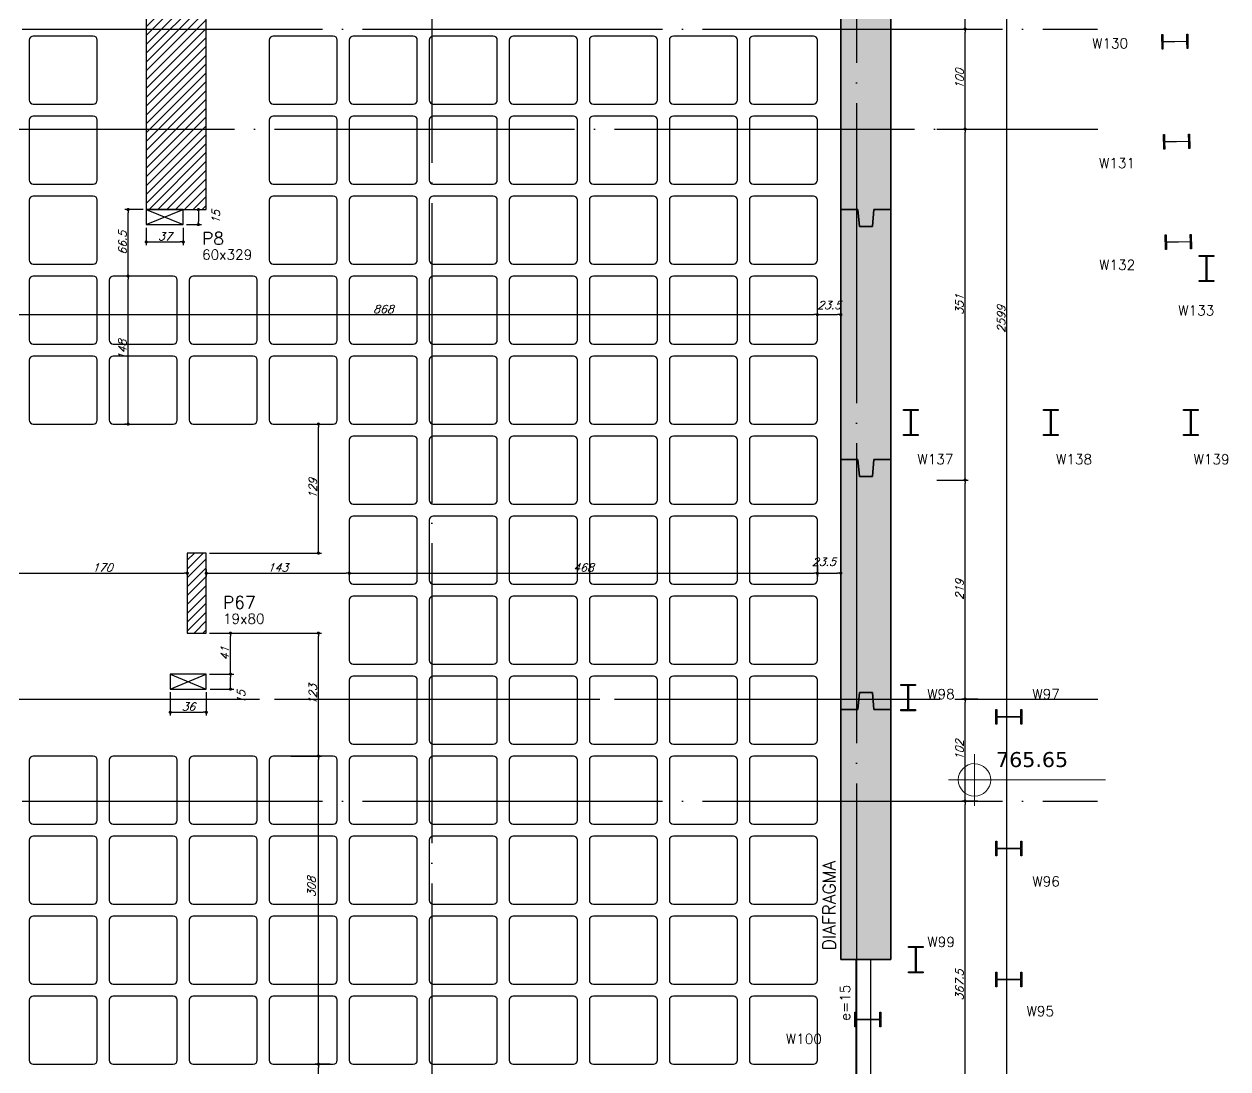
# Model space of a CAD drawing. Extents: x -4172 to 5482, y -2094 to 2406.
# Drawn here: x 2418 to 3622, y -385 to 660 of the extents above; entities that cross this region are included whole.
import ezdxf
from ezdxf.enums import TextEntityAlignment as Align

# ---------------------------------------------------------------- set-up
doc = ezdxf.new("R2010")
doc.units = 0
doc.header["$LTSCALE"] = 50
doc.header["$MEASUREMENT"] = 0
doc.linetypes.add('EIXO', pattern=[6.8, 6, -0.4, 0, -0.4])
doc.layers.get('0').update_dxf_attribs({"linetype": 'CONTINUOUS'})
doc.layers.get('DEFPOINTS').update_dxf_attribs({"linetype": 'CONTINUOUS'})
for name, color, linetype in [('251', 5, 'CONTINUOUS'), ('F-COTAS', 106, 'CONTINUOUS'), ('F-COTAS-FUROS', 50, 'CONTINUOUS'), ('F-CUBETA', 1, 'CONTINUOUS'), ('F-EIXO', 12, 'EIXO'), ('F-PARC-DIM', 2, 'CONTINUOUS'), ('F-PARC-NOME', 4, 'CONTINUOUS'), ('F-PERFIL - W310x52', 4, 'CONTINUOUS'), ('F-PERFIL- W250x32.7', 4, 'CONTINUOUS'), ('F-PERFIL- W250x38.5', 4, 'CONTINUOUS'), ('F-PILARES-DIM', 172, 'CONTINUOUS'), ('F-PILARES-HACH', 174, 'CONTINUOUS'), ('F-PILARES-NOME', 170, 'CONTINUOUS'), ('F-PILARES-S', 170, 'CONTINUOUS'), ('F-SOLIDO-EST', 252, 'CONTINUOUS'), ('F-TEXTO', 6, 'CONTINUOUS'), ('F-VIGAS', 3, 'CONTINUOUS'), ('F-VÃO', 1, 'CONTINUOUS')]:
    doc.layers.add(name, color=color, linetype=linetype)
doc.layers.add('A-ANNO-NOTE', color=253, linetype='CONTINUOUS', lineweight=9)
doc.styles.add('CP-TEXT-INCL', font='romans.shx', dxfattribs={"oblique": 20})
doc.styles.add('MCP', font='romans.shx')
doc.styles.add('ROMANS', font='romans.shx')
doc.styles.get("Standard").update_dxf_attribs({"font": 'ROMANS.SHX'})
doc.styles.add('Verdana_3', font='verdana.ttf', dxfattribs={"height": 20})
doc.dimstyles.new('CP-COTAS-50', dxfattribs={"dimscale": 0.64, "dimtxt": 12.5, "dimasz": 5, "dimexe": 5, "dimexo": 5, "dimgap": 2.5, "dimtad": 1, "dimdec": 1, "dimdsep": 46, "dimtxsty": 'CP-TEXT-INCL', "dimblk1": 'DOT', "dimblk2": 'DOT', "dimsah": 1, "dimcen": 9, "dimclrd": 256, "dimclre": 256, "dimclrt": 256, "dimadec": 0, "dimazin": 0, "dimtfac": 1, "dimtdec": 1, "dimtmove": 2, "dimatfit": 3, "dimldrblk": 'DOT', "dimfxl": 0, "dimtolj": 1, "dimarcsym": 0})

# ---------------------------------------------------------------- blocks, each defined once
blk = doc.blocks.new('_VAONER063650636500869008690')
at = {"layer": '251', "color": 1}
for p, q in [((-34, 30), (-34, -30)), ((30, 34), (-30, 34)), ((34, -30), (34, 30)), ((-30, -34), (30, -34))]:
    blk.add_line(p, q, dxfattribs=at)
for centre, start, end in [((-30, 30), 90, 180), ((30, 30), 0, 90), ((-30, -30), 180, 270), ((30, -30), 270, 0)]:
    blk.add_arc(centre, 4, start, end, dxfattribs=at)
blk = doc.blocks.new('*U4')
at = {"layer": 'F-EIXO'}
blk.add_line((0, 0), (7197, 0), dxfattribs=at)
at = {"layer": 'F-TEXTO', "style": 'ROMANS'}
blk.add_attdef('EIXO', text='', height=17.5, dxfattribs=at).set_placement((-28.2072, 0), align=Align.MIDDLE_CENTER)
blk = doc.blocks.new('*U5')
at = {"layer": 'F-EIXO'}
blk.add_line((0, 0), (7285, 0), dxfattribs=at)
at = {"layer": 'F-TEXTO', "style": 'ROMANS'}
blk.add_attdef('EIXO', text='', height=17.5, dxfattribs=at).set_placement((-28.2072, 0), align=Align.MIDDLE_CENTER)
blk = doc.blocks.new('*U6')
at = {"layer": 'F-EIXO'}
blk.add_line((0, 0), (0, -3027.9), dxfattribs=at)
at = {"layer": 'F-TEXTO', "style": 'ROMANS'}
blk.add_attdef('EIXO', text='', height=17.5, rotation=360, dxfattribs=at).set_placement((0, 28.2), align=Align.MIDDLE_CENTER)
blk = doc.blocks.new('*U12')
at = {"layer": 'F-EIXO'}
blk.add_line((0, 0), (0, -3127.9), dxfattribs=at)
at = {"layer": 'F-TEXTO', "style": 'ROMANS'}
blk.add_attdef('EIXO', text='', height=17.5, rotation=360, dxfattribs=at).set_placement((0, 28.2), align=Align.MIDDLE_CENTER)
blk = doc.blocks.new('_DOT')
at = {"color": 0, "linetype": 'ByBlock'}
blk.add_line((-0.5, 0), (-1, 0), dxfattribs=at)
at = {"color": 0, "linetype": 'ByBlock', "const_width": 0.5}
blk.add_lwpolyline([(-0.25, 0, 1), (0.25, 0, 1)], format="xyb", close=True, dxfattribs=at)
blk = doc.blocks.new('*D69')
at = {"layer": 'DEFPOINTS', "color": 0, "linetype": 'Continuous', "transparency": 16777216}
for p in [(3249.5, 1664.5), (3400.5, 1664.5), (3264.5, -934.5)]:
    blk.add_point(p, dxfattribs=at)
at = {"layer": 'F-COTAS', "linetype": 'Continuous', "lineweight": -2, "transparency": 16777216}
for p, q in [((3252.7, 1664.5), (3403.7, 1664.5)), ((3400.5, -931.3), (3400.5, 1661.3)), ((3267.7, -934.5), (3403.7, -934.5))]:
    blk.add_line(p, q, dxfattribs=at)
at = {"layer": 'F-COTAS', "linetype": 'Continuous', "lineweight": -2, "transparency": 16777216, "xscale": 3.2, "yscale": 3.2, "zscale": 3.2}
for p, rotation in [((3400.5, 1664.5), 90), ((3400.5, -934.5), 270)]:
    blk.add_blockref('_DOT', p, dxfattribs=dict(at, rotation=rotation))
at = {"layer": 'F-COTAS', "linetype": 'Continuous', "transparency": 16777216, "insert": (3394.9, 365), "char_height": 8, "attachment_point": 5, "rotation": 90, "style": 'CP-TEXT-INCL'}
blk.add_mtext('\\A1;2599', dxfattribs=at)
blk = doc.blocks.new('*D72')
at = {"layer": 'DEFPOINTS', "color": 0, "linetype": 'Continuous', "transparency": 16777216}
for p in [(3358.7, -117), (3374.7, -117), (3358.7, -484.5)]:
    blk.add_point(p, dxfattribs=at)
at = {"layer": 'F-COTAS', "linetype": 'Continuous', "lineweight": -2, "transparency": 16777216}
for p, q in [((3371.5, -117), (3355.5, -117)), ((3358.7, -481.3), (3358.7, -120.2))]:
    blk.add_line(p, q, dxfattribs=at)
at = {"layer": 'F-COTAS', "linetype": 'Continuous', "lineweight": -2, "transparency": 16777216, "xscale": 3.2, "yscale": 3.2, "zscale": 3.2}
for p, rotation in [((3358.7, -117), 90), ((3358.7, -484.5), 270)]:
    blk.add_blockref('_DOT', p, dxfattribs=dict(at, rotation=rotation))
at = {"layer": 'F-COTAS', "linetype": 'Continuous', "transparency": 16777216, "insert": (3353.1, -300.8), "char_height": 8, "attachment_point": 5, "rotation": 90, "style": 'CP-TEXT-INCL'}
blk.add_mtext('\\A1;367.5', dxfattribs=at)
blk = doc.blocks.new('*D73')
at = {"layer": 'DEFPOINTS', "color": 0, "linetype": 'Continuous', "transparency": 16777216}
for p in [(3358.7, -15), (3374.7, -15), (3374.7, -117)]:
    blk.add_point(p, dxfattribs=at)
at = {"layer": 'F-COTAS', "linetype": 'Continuous', "lineweight": -2, "transparency": 16777216}
for p, q in [((3371.5, -15), (3355.5, -15)), ((3358.7, -113.8), (3358.7, -18.2)), ((3371.5, -117), (3355.5, -117))]:
    blk.add_line(p, q, dxfattribs=at)
at = {"layer": 'F-COTAS', "linetype": 'Continuous', "lineweight": -2, "transparency": 16777216, "xscale": 3.2, "yscale": 3.2, "zscale": 3.2}
for p, rotation in [((3358.7, -15), 90), ((3358.7, -117), 270)]:
    blk.add_blockref('_DOT', p, dxfattribs=dict(at, rotation=rotation))
at = {"layer": 'F-COTAS', "linetype": 'Continuous', "transparency": 16777216, "insert": (3353.1, -66), "char_height": 8, "attachment_point": 5, "rotation": 90, "style": 'CP-TEXT-INCL'}
blk.add_mtext('\\A1;102', dxfattribs=at)
blk = doc.blocks.new('*D74')
at = {"layer": 'DEFPOINTS', "color": 0, "linetype": 'Continuous', "transparency": 16777216}
for p in [(3327.4, 204), (3358.7, 204), (3374.7, -15)]:
    blk.add_point(p, dxfattribs=at)
at = {"layer": 'F-COTAS', "linetype": 'Continuous', "lineweight": -2, "transparency": 16777216}
for p, q in [((3330.6, 204), (3361.9, 204)), ((3358.7, -11.8), (3358.7, 200.8)), ((3371.5, -15), (3355.5, -15))]:
    blk.add_line(p, q, dxfattribs=at)
at = {"layer": 'F-COTAS', "linetype": 'Continuous', "lineweight": -2, "transparency": 16777216, "xscale": 3.2, "yscale": 3.2, "zscale": 3.2}
for p, rotation in [((3358.7, 204), 90), ((3358.7, -15), 270)]:
    blk.add_blockref('_DOT', p, dxfattribs=dict(at, rotation=rotation))
at = {"layer": 'F-COTAS', "linetype": 'Continuous', "transparency": 16777216, "insert": (3353.1, 94.5), "char_height": 8, "attachment_point": 5, "rotation": 90, "style": 'CP-TEXT-INCL'}
blk.add_mtext('\\A1;219', dxfattribs=at)
blk = doc.blocks.new('*D75')
at = {"layer": 'DEFPOINTS', "color": 0, "linetype": 'Continuous', "transparency": 16777216}
for p in [(3327.4, 555), (3358.7, 555), (3327.4, 204)]:
    blk.add_point(p, dxfattribs=at)
at = {"layer": 'F-COTAS', "linetype": 'Continuous', "lineweight": -2, "transparency": 16777216}
for p, q in [((3330.6, 555), (3361.9, 555)), ((3358.7, 207.2), (3358.7, 551.8)), ((3330.6, 204), (3361.9, 204))]:
    blk.add_line(p, q, dxfattribs=at)
at = {"layer": 'F-COTAS', "linetype": 'Continuous', "lineweight": -2, "transparency": 16777216, "xscale": 3.2, "yscale": 3.2, "zscale": 3.2}
for p, rotation in [((3358.7, 555), 90), ((3358.7, 204), 270)]:
    blk.add_blockref('_DOT', p, dxfattribs=dict(at, rotation=rotation))
at = {"layer": 'F-COTAS', "linetype": 'Continuous', "transparency": 16777216, "insert": (3353.1, 379.5), "char_height": 8, "attachment_point": 5, "rotation": 90, "style": 'CP-TEXT-INCL'}
blk.add_mtext('\\A1;351', dxfattribs=at)
blk = doc.blocks.new('*D76')
at = {"layer": 'DEFPOINTS', "color": 0, "linetype": 'Continuous', "transparency": 16777216}
for p in [(3327.4, 655), (3358.7, 655), (3327.4, 555)]:
    blk.add_point(p, dxfattribs=at)
at = {"layer": 'F-COTAS', "linetype": 'Continuous', "lineweight": -2, "transparency": 16777216}
for p, q in [((3330.6, 655), (3361.9, 655)), ((3358.7, 558.2), (3358.7, 651.8)), ((3330.6, 555), (3361.9, 555))]:
    blk.add_line(p, q, dxfattribs=at)
at = {"layer": 'F-COTAS', "linetype": 'Continuous', "lineweight": -2, "transparency": 16777216, "xscale": 3.2, "yscale": 3.2, "zscale": 3.2}
for p, rotation in [((3358.7, 655), 90), ((3358.7, 555), 270)]:
    blk.add_blockref('_DOT', p, dxfattribs=dict(at, rotation=rotation))
at = {"layer": 'F-COTAS', "linetype": 'Continuous', "transparency": 16777216, "insert": (3353.1, 605), "char_height": 8, "attachment_point": 5, "rotation": 90, "style": 'CP-TEXT-INCL'}
blk.add_mtext('\\A1;100', dxfattribs=at)
blk = doc.blocks.new('*D77')
at = {"layer": 'DEFPOINTS', "color": 0, "linetype": 'Continuous', "transparency": 16777216}
for p in [(3327.4, 874), (3358.7, 874), (3327.4, 655)]:
    blk.add_point(p, dxfattribs=at)
at = {"layer": 'F-COTAS', "linetype": 'Continuous', "lineweight": -2, "transparency": 16777216}
for p, q in [((3330.6, 874), (3361.9, 874)), ((3358.7, 658.2), (3358.7, 870.8)), ((3330.6, 655), (3361.9, 655))]:
    blk.add_line(p, q, dxfattribs=at)
at = {"layer": 'F-COTAS', "linetype": 'Continuous', "lineweight": -2, "transparency": 16777216, "xscale": 3.2, "yscale": 3.2, "zscale": 3.2}
for p, rotation in [((3358.7, 874), 90), ((3358.7, 655), 270)]:
    blk.add_blockref('_DOT', p, dxfattribs=dict(at, rotation=rotation))
at = {"layer": 'F-COTAS', "linetype": 'Continuous', "transparency": 16777216, "insert": (3353.1, 764.5), "char_height": 8, "attachment_point": 5, "rotation": 90, "style": 'CP-TEXT-INCL'}
blk.add_mtext('\\A1;219', dxfattribs=at)
blk = doc.blocks.new('*U142')
at = {"layer": 'F-VÃO'}
for p, q in [((0, 0), (37, 15)), ((0, 15), (37, 0))]:
    blk.add_line(p, q, dxfattribs=at)
at = {"layer": 'F-VÃO', "color": 3}
blk.add_lwpolyline([(0, 0), (37, 0), (37, 15), (0, 15)], close=True, dxfattribs=at)
blk = doc.blocks.new('*U145')
at = {"layer": 'F-VÃO'}
for p, q in [((0, 0), (36, 15)), ((0, 15), (36, 0))]:
    blk.add_line(p, q, dxfattribs=at)
at = {"layer": 'F-VÃO', "color": 3}
blk.add_lwpolyline([(0, 0), (36, 0), (36, 15), (0, 15)], close=True, dxfattribs=at)
blk = doc.blocks.new('*D174')
at = {"layer": 'DEFPOINTS', "color": 0, "linetype": 'Continuous', "transparency": 16777216}
for p in [(2577, 474.5), (2577, 459.5), (2592.1, 459.5)]:
    blk.add_point(p, dxfattribs=at)
at = {"layer": 'F-COTAS-FUROS', "linetype": 'Continuous', "lineweight": -2, "transparency": 16777216}
for p, q in [((2580.2, 474.5), (2595.3, 474.5)), ((2592.1, 471.3), (2592.1, 462.7)), ((2580.2, 459.5), (2595.3, 459.5))]:
    blk.add_line(p, q, dxfattribs=at)
at = {"layer": 'F-COTAS-FUROS', "linetype": 'Continuous', "lineweight": -2, "transparency": 16777216, "xscale": 3.2, "yscale": 3.2, "zscale": 3.2}
for p, rotation in [((2592.1, 474.5), 90), ((2592.1, 459.5), 270)]:
    blk.add_blockref('_DOT', p, dxfattribs=dict(at, rotation=rotation))
at = {"layer": 'F-COTAS-FUROS', "linetype": 'Continuous', "transparency": 16777216, "insert": (2609.7, 467), "char_height": 8, "attachment_point": 5, "rotation": 90, "style": 'CP-TEXT-INCL'}
blk.add_mtext('\\A1;15', dxfattribs=at)
blk = doc.blocks.new('*D175')
at = {"layer": 'DEFPOINTS', "color": 0, "linetype": 'Continuous', "transparency": 16777216}
for p in [(2540, 459.5), (2577, 459.5), (2577, 442.1)]:
    blk.add_point(p, dxfattribs=at)
at = {"layer": 'F-COTAS-FUROS', "linetype": 'Continuous', "lineweight": -2, "transparency": 16777216}
for p, q in [((2540, 456.3), (2540, 438.9)), ((2577, 456.3), (2577, 438.9)), ((2543.2, 442.1), (2573.8, 442.1))]:
    blk.add_line(p, q, dxfattribs=at)
at = {"layer": 'F-COTAS-FUROS', "linetype": 'Continuous', "lineweight": -2, "transparency": 16777216, "xscale": 3.2, "yscale": 3.2, "zscale": 3.2, "rotation": 180}
blk.add_blockref('_DOT', (2540, 442.1), dxfattribs=at)
at = {"layer": 'F-COTAS-FUROS', "linetype": 'Continuous', "lineweight": -2, "transparency": 16777216, "xscale": 3.2, "yscale": 3.2, "zscale": 3.2}
blk.add_blockref('_DOT', (2577, 442.1), dxfattribs=at)
at = {"layer": 'F-COTAS-FUROS', "linetype": 'Continuous', "transparency": 16777216, "insert": (2558.5, 447.7), "char_height": 8, "attachment_point": 5, "style": 'CP-TEXT-INCL'}
blk.add_mtext('\\A1;37', dxfattribs=at)
blk = doc.blocks.new('*D176')
at = {"layer": 'DEFPOINTS', "color": 0, "linetype": 'Continuous', "transparency": 16777216}
for p in [(2564, -5), (2600, -5), (2600, -28.1)]:
    blk.add_point(p, dxfattribs=at)
at = {"layer": 'F-COTAS-FUROS', "linetype": 'Continuous', "lineweight": -2, "transparency": 16777216}
for p, q in [((2564, -8.2), (2564, -31.3)), ((2600, -8.2), (2600, -31.3)), ((2567.2, -28.1), (2596.8, -28.1))]:
    blk.add_line(p, q, dxfattribs=at)
at = {"layer": 'F-COTAS-FUROS', "linetype": 'Continuous', "lineweight": -2, "transparency": 16777216, "xscale": 3.2, "yscale": 3.2, "zscale": 3.2, "rotation": 180}
blk.add_blockref('_DOT', (2564, -28.1), dxfattribs=at)
at = {"layer": 'F-COTAS-FUROS', "linetype": 'Continuous', "lineweight": -2, "transparency": 16777216, "xscale": 3.2, "yscale": 3.2, "zscale": 3.2}
blk.add_blockref('_DOT', (2600, -28.1), dxfattribs=at)
at = {"layer": 'F-COTAS-FUROS', "linetype": 'Continuous', "transparency": 16777216, "insert": (2582, -22.5), "char_height": 8, "attachment_point": 5, "style": 'CP-TEXT-INCL'}
blk.add_mtext('\\A1;36', dxfattribs=at)
blk = doc.blocks.new('*D177')
at = {"layer": 'DEFPOINTS', "color": 0, "linetype": 'Continuous', "transparency": 16777216}
for p in [(2600, 10), (2624.2, 10), (2600.8, -5)]:
    blk.add_point(p, dxfattribs=at)
at = {"layer": 'F-COTAS-FUROS', "linetype": 'Continuous', "lineweight": -2, "transparency": 16777216}
for p, q in [((2603.2, 10), (2627.4, 10)), ((2624.2, -1.8), (2624.2, 6.8)), ((2604, -5), (2627.4, -5))]:
    blk.add_line(p, q, dxfattribs=at)
at = {"layer": 'F-COTAS-FUROS', "linetype": 'Continuous', "lineweight": -2, "transparency": 16777216, "xscale": 3.2, "yscale": 3.2, "zscale": 3.2}
for p, rotation in [((2624.2, 10), 90), ((2624.2, -5), 270)]:
    blk.add_blockref('_DOT', p, dxfattribs=dict(at, rotation=rotation))
at = {"layer": 'F-COTAS-FUROS', "linetype": 'Continuous', "transparency": 16777216, "insert": (2634.8, -13.1), "char_height": 8, "attachment_point": 5, "rotation": 90, "style": 'CP-TEXT-INCL'}
blk.add_mtext('\\A1;15', dxfattribs=at)
blk = doc.blocks.new('*D178')
at = {"layer": 'DEFPOINTS', "color": 0, "linetype": 'Continuous', "transparency": 16777216}
for p in [(2600, 51), (2624.2, 51), (2600, 10)]:
    blk.add_point(p, dxfattribs=at)
at = {"layer": 'F-COTAS-FUROS', "linetype": 'Continuous', "lineweight": -2, "transparency": 16777216}
for p, q in [((2603.2, 51), (2627.4, 51)), ((2624.2, 13.2), (2624.2, 47.8)), ((2603.2, 10), (2627.4, 10))]:
    blk.add_line(p, q, dxfattribs=at)
at = {"layer": 'F-COTAS-FUROS', "linetype": 'Continuous', "lineweight": -2, "transparency": 16777216, "xscale": 3.2, "yscale": 3.2, "zscale": 3.2}
for p, rotation in [((2624.2, 51), 90), ((2624.2, 10), 270)]:
    blk.add_blockref('_DOT', p, dxfattribs=dict(at, rotation=rotation))
at = {"layer": 'F-COTAS-FUROS', "linetype": 'Continuous', "transparency": 16777216, "insert": (2618.6, 30.5), "char_height": 8, "attachment_point": 5, "rotation": 90, "style": 'CP-TEXT-INCL'}
blk.add_mtext('\\A1;41', dxfattribs=at)
blk = doc.blocks.new('*D203')
at = {"layer": 'DEFPOINTS', "color": 0, "linetype": 'Continuous', "transparency": 16777216}
for p in [(2712.1, -380), (2727, -380), (2730, -444.5)]:
    blk.add_point(p, dxfattribs=at)
at = {"layer": 'F-COTAS', "linetype": 'Continuous', "lineweight": -2, "transparency": 16777216}
for p, q in [((2723.8, -380), (2708.9, -380)), ((2712.1, -441.3), (2712.1, -383.2)), ((2726.8, -444.5), (2708.9, -444.5))]:
    blk.add_line(p, q, dxfattribs=at)
at = {"layer": 'F-COTAS', "linetype": 'Continuous', "lineweight": -2, "transparency": 16777216, "xscale": 3.2, "yscale": 3.2, "zscale": 3.2}
for p, rotation in [((2712.1, -380), 90), ((2712.1, -444.5), 270)]:
    blk.add_blockref('_DOT', p, dxfattribs=dict(at, rotation=rotation))
at = {"layer": 'F-COTAS', "linetype": 'Continuous', "transparency": 16777216, "insert": (2706.5, -412.3), "char_height": 8, "attachment_point": 5, "rotation": 90, "style": 'CP-TEXT-INCL'}
blk.add_mtext('\\A1;64.5', dxfattribs=at)
blk = doc.blocks.new('*D222')
at = {"layer": 'DEFPOINTS', "color": 0, "linetype": 'Continuous', "transparency": 16777216}
for p in [(2411, 118.9), (2581, 118.9), (2581, 110.9)]:
    blk.add_point(p, dxfattribs=at)
at = {"layer": 'F-COTAS', "linetype": 'Continuous', "lineweight": -2, "transparency": 16777216}
for p, q in [((2411, 115.7), (2411, 107.7)), ((2414.2, 110.9), (2577.8, 110.9)), ((2581, 115.7), (2581, 107.7))]:
    blk.add_line(p, q, dxfattribs=at)
at = {"layer": 'F-COTAS', "linetype": 'Continuous', "lineweight": -2, "transparency": 16777216, "xscale": 3.2, "yscale": 3.2, "zscale": 3.2, "rotation": 180}
blk.add_blockref('_DOT', (2411, 110.9), dxfattribs=at)
at = {"layer": 'F-COTAS', "linetype": 'Continuous', "lineweight": -2, "transparency": 16777216, "xscale": 3.2, "yscale": 3.2, "zscale": 3.2}
blk.add_blockref('_DOT', (2581, 110.9), dxfattribs=at)
at = {"layer": 'F-COTAS', "linetype": 'Continuous', "transparency": 16777216, "insert": (2496, 116.5), "char_height": 8, "attachment_point": 5, "style": 'CP-TEXT-INCL'}
blk.add_mtext('\\A1;170', dxfattribs=at)
blk = doc.blocks.new('*D223')
at = {"layer": 'DEFPOINTS', "color": 0, "linetype": 'Continuous', "transparency": 16777216}
for p in [(2600, 117.7), (2743, 117.7), (2743, 110.9)]:
    blk.add_point(p, dxfattribs=at)
at = {"layer": 'F-COTAS', "linetype": 'Continuous', "lineweight": -2, "transparency": 16777216}
for p, q in [((2600, 114.5), (2600, 107.7)), ((2603.2, 110.9), (2739.8, 110.9)), ((2743, 114.5), (2743, 107.7))]:
    blk.add_line(p, q, dxfattribs=at)
at = {"layer": 'F-COTAS', "linetype": 'Continuous', "lineweight": -2, "transparency": 16777216, "xscale": 3.2, "yscale": 3.2, "zscale": 3.2, "rotation": 180}
blk.add_blockref('_DOT', (2600, 110.9), dxfattribs=at)
at = {"layer": 'F-COTAS', "linetype": 'Continuous', "lineweight": -2, "transparency": 16777216, "xscale": 3.2, "yscale": 3.2, "zscale": 3.2}
blk.add_blockref('_DOT', (2743, 110.9), dxfattribs=at)
at = {"layer": 'F-COTAS', "linetype": 'Continuous', "transparency": 16777216, "insert": (2671.5, 116.5), "char_height": 8, "attachment_point": 5, "style": 'CP-TEXT-INCL'}
blk.add_mtext('\\A1;143', dxfattribs=at)
blk = doc.blocks.new('*D224')
at = {"layer": 'DEFPOINTS', "color": 0, "linetype": 'Continuous', "transparency": 16777216}
for p in [(2743, 122.5), (3211, 122.5), (3211, 110.9)]:
    blk.add_point(p, dxfattribs=at)
at = {"layer": 'F-COTAS', "linetype": 'Continuous', "lineweight": -2, "transparency": 16777216}
for p, q in [((2743, 119.3), (2743, 107.7)), ((2746.2, 110.9), (3207.8, 110.9)), ((3211, 119.3), (3211, 107.7))]:
    blk.add_line(p, q, dxfattribs=at)
at = {"layer": 'F-COTAS', "linetype": 'Continuous', "lineweight": -2, "transparency": 16777216, "xscale": 3.2, "yscale": 3.2, "zscale": 3.2, "rotation": 180}
blk.add_blockref('_DOT', (2743, 110.9), dxfattribs=at)
at = {"layer": 'F-COTAS', "linetype": 'Continuous', "lineweight": -2, "transparency": 16777216, "xscale": 3.2, "yscale": 3.2, "zscale": 3.2}
blk.add_blockref('_DOT', (3211, 110.9), dxfattribs=at)
at = {"layer": 'F-COTAS', "linetype": 'Continuous', "transparency": 16777216, "insert": (2977, 116.5), "char_height": 8, "attachment_point": 5, "style": 'CP-TEXT-INCL'}
blk.add_mtext('\\A1;468', dxfattribs=at)
blk = doc.blocks.new('*D225')
at = {"layer": 'DEFPOINTS', "color": 0, "linetype": 'Continuous', "transparency": 16777216}
for p in [(3211, 121.2), (3234.5, 121.2), (3234.5, 110.9)]:
    blk.add_point(p, dxfattribs=at)
at = {"layer": 'F-COTAS', "linetype": 'Continuous', "lineweight": -2, "transparency": 16777216}
for p, q in [((3211, 118), (3211, 107.7)), ((3214.2, 110.9), (3231.3, 110.9)), ((3234.5, 118), (3234.5, 107.7))]:
    blk.add_line(p, q, dxfattribs=at)
at = {"layer": 'F-COTAS', "linetype": 'Continuous', "lineweight": -2, "transparency": 16777216, "xscale": 3.2, "yscale": 3.2, "zscale": 3.2, "rotation": 180}
blk.add_blockref('_DOT', (3211, 110.9), dxfattribs=at)
at = {"layer": 'F-COTAS', "linetype": 'Continuous', "lineweight": -2, "transparency": 16777216, "xscale": 3.2, "yscale": 3.2, "zscale": 3.2}
blk.add_blockref('_DOT', (3234.5, 110.9), dxfattribs=at)
at = {"layer": 'F-COTAS', "linetype": 'Continuous', "transparency": 16777216, "insert": (3217.5, 122.3), "char_height": 8, "attachment_point": 5, "style": 'CP-TEXT-INCL'}
blk.add_mtext('\\A1;23.5', dxfattribs=at)
blk = doc.blocks.new('*D226')
at = {"layer": 'DEFPOINTS', "color": 0, "linetype": 'Continuous', "transparency": 16777216}
for p in [(2681.2, -72), (2712.1, -72), (2681.2, -380)]:
    blk.add_point(p, dxfattribs=at)
at = {"layer": 'F-COTAS', "linetype": 'Continuous', "lineweight": -2, "transparency": 16777216}
for p, q in [((2684.4, -72), (2715.3, -72)), ((2712.1, -376.8), (2712.1, -75.2)), ((2684.4, -380), (2715.3, -380))]:
    blk.add_line(p, q, dxfattribs=at)
at = {"layer": 'F-COTAS', "linetype": 'Continuous', "lineweight": -2, "transparency": 16777216, "xscale": 3.2, "yscale": 3.2, "zscale": 3.2}
for p, rotation in [((2712.1, -72), 90), ((2712.1, -380), 270)]:
    blk.add_blockref('_DOT', p, dxfattribs=dict(at, rotation=rotation))
at = {"layer": 'F-COTAS', "linetype": 'Continuous', "transparency": 16777216, "insert": (2705.1, -202.8), "char_height": 8, "attachment_point": 5, "rotation": 90, "style": 'CP-TEXT-INCL'}
blk.add_mtext('\\A1;308', dxfattribs=at)
blk = doc.blocks.new('*D227')
at = {"layer": 'DEFPOINTS', "color": 0, "linetype": 'Continuous', "transparency": 16777216}
for p in [(2600, 51), (2712.1, 51), (2687.9, -72)]:
    blk.add_point(p, dxfattribs=at)
at = {"layer": 'F-COTAS', "linetype": 'Continuous', "lineweight": -2, "transparency": 16777216}
for p, q in [((2603.2, 51), (2715.3, 51)), ((2712.1, -68.8), (2712.1, 47.8)), ((2691.1, -72), (2715.3, -72))]:
    blk.add_line(p, q, dxfattribs=at)
at = {"layer": 'F-COTAS', "linetype": 'Continuous', "lineweight": -2, "transparency": 16777216, "xscale": 3.2, "yscale": 3.2, "zscale": 3.2}
for p, rotation in [((2712.1, 51), 90), ((2712.1, -72), 270)]:
    blk.add_blockref('_DOT', p, dxfattribs=dict(at, rotation=rotation))
at = {"layer": 'F-COTAS', "linetype": 'Continuous', "transparency": 16777216, "insert": (2706.5, -10.5), "char_height": 8, "attachment_point": 5, "rotation": 90, "style": 'CP-TEXT-INCL'}
blk.add_mtext('\\A1;123', dxfattribs=at)
blk = doc.blocks.new('*D228')
at = {"layer": 'DEFPOINTS', "color": 0, "linetype": 'Continuous', "transparency": 16777216}
for p in [(2674.7, 260), (2712.1, 260), (2600, 131)]:
    blk.add_point(p, dxfattribs=at)
at = {"layer": 'F-COTAS', "linetype": 'Continuous', "lineweight": -2, "transparency": 16777216}
for p, q in [((2677.9, 260), (2715.3, 260)), ((2712.1, 134.2), (2712.1, 256.8)), ((2603.2, 131), (2715.3, 131))]:
    blk.add_line(p, q, dxfattribs=at)
at = {"layer": 'F-COTAS', "linetype": 'Continuous', "lineweight": -2, "transparency": 16777216, "xscale": 3.2, "yscale": 3.2, "zscale": 3.2}
for p, rotation in [((2712.1, 260), 90), ((2712.1, 131), 270)]:
    blk.add_blockref('_DOT', p, dxfattribs=dict(at, rotation=rotation))
at = {"layer": 'F-COTAS', "linetype": 'Continuous', "transparency": 16777216, "insert": (2706.5, 195.5), "char_height": 8, "attachment_point": 5, "rotation": 90, "style": 'CP-TEXT-INCL'}
blk.add_mtext('\\A1;129', dxfattribs=at)
blk = doc.blocks.new('*D233')
at = {"layer": 'DEFPOINTS', "color": 0, "linetype": 'Continuous', "transparency": 16777216}
for p in [(2343, 361.9), (3211, 369.4), (3211, 361.9)]:
    blk.add_point(p, dxfattribs=at)
at = {"layer": 'F-COTAS', "linetype": 'Continuous', "lineweight": -2, "transparency": 16777216}
for p, q in [((2343, 365.1), (2343, 372.6)), ((2346.2, 369.4), (3207.8, 369.4)), ((3211, 365.1), (3211, 372.6))]:
    blk.add_line(p, q, dxfattribs=at)
at = {"layer": 'F-COTAS', "linetype": 'Continuous', "lineweight": -2, "transparency": 16777216, "xscale": 3.2, "yscale": 3.2, "zscale": 3.2, "rotation": 180}
blk.add_blockref('_DOT', (2343, 369.4), dxfattribs=at)
at = {"layer": 'F-COTAS', "linetype": 'Continuous', "lineweight": -2, "transparency": 16777216, "xscale": 3.2, "yscale": 3.2, "zscale": 3.2}
blk.add_blockref('_DOT', (3211, 369.4), dxfattribs=at)
at = {"layer": 'F-COTAS', "linetype": 'Continuous', "transparency": 16777216, "insert": (2777, 375), "char_height": 8, "attachment_point": 5, "style": 'CP-TEXT-INCL'}
blk.add_mtext('\\A1;868', dxfattribs=at)
blk = doc.blocks.new('*D234')
at = {"layer": 'DEFPOINTS', "color": 0, "linetype": 'Continuous', "transparency": 16777216}
for p in [(3234.5, 369.4), (3211, 360.7), (3234.5, 360.7)]:
    blk.add_point(p, dxfattribs=at)
at = {"layer": 'F-COTAS', "linetype": 'Continuous', "lineweight": -2, "transparency": 16777216}
for p, q in [((3211, 363.9), (3211, 372.6)), ((3214.2, 369.4), (3231.3, 369.4)), ((3234.5, 363.9), (3234.5, 372.6))]:
    blk.add_line(p, q, dxfattribs=at)
at = {"layer": 'F-COTAS', "linetype": 'Continuous', "lineweight": -2, "transparency": 16777216, "xscale": 3.2, "yscale": 3.2, "zscale": 3.2, "rotation": 180}
blk.add_blockref('_DOT', (3211, 369.4), dxfattribs=at)
at = {"layer": 'F-COTAS', "linetype": 'Continuous', "lineweight": -2, "transparency": 16777216, "xscale": 3.2, "yscale": 3.2, "zscale": 3.2}
blk.add_blockref('_DOT', (3234.5, 369.4), dxfattribs=at)
at = {"layer": 'F-COTAS', "linetype": 'Continuous', "transparency": 16777216, "insert": (3222.8, 379), "char_height": 8, "attachment_point": 5, "style": 'CP-TEXT-INCL'}
blk.add_mtext('\\A1;23.5', dxfattribs=at)
blk = doc.blocks.new('*D240')
at = {"layer": 'DEFPOINTS', "color": 0, "linetype": 'Continuous', "transparency": 16777216}
for p in [(2521.8, 408), (2522.8, 408), (2522.8, 260)]:
    blk.add_point(p, dxfattribs=at)
at = {"layer": 'F-COTAS', "linetype": 'Continuous', "lineweight": -2, "transparency": 16777216}
for p, q in [((2519.6, 408), (2518.6, 408)), ((2521.8, 263.2), (2521.8, 404.8)), ((2519.6, 260), (2518.6, 260))]:
    blk.add_line(p, q, dxfattribs=at)
at = {"layer": 'F-COTAS', "linetype": 'Continuous', "lineweight": -2, "transparency": 16777216, "xscale": 3.2, "yscale": 3.2, "zscale": 3.2}
for p, rotation in [((2521.8, 408), 90), ((2521.8, 260), 270)]:
    blk.add_blockref('_DOT', p, dxfattribs=dict(at, rotation=rotation))
at = {"layer": 'F-COTAS', "linetype": 'Continuous', "transparency": 16777216, "insert": (2516.2, 334), "char_height": 8, "attachment_point": 5, "rotation": 90, "style": 'CP-TEXT-INCL'}
blk.add_mtext('\\A1;148', dxfattribs=at)
blk = doc.blocks.new('*D241')
at = {"layer": 'DEFPOINTS', "color": 0, "linetype": 'Continuous', "transparency": 16777216}
for p in [(2521.8, 474.5), (2540, 474.5), (2532.2, 408)]:
    blk.add_point(p, dxfattribs=at)
at = {"layer": 'F-COTAS', "linetype": 'Continuous', "lineweight": -2, "transparency": 16777216}
for p, q in [((2536.8, 474.5), (2518.6, 474.5)), ((2521.8, 411.2), (2521.8, 471.3)), ((2529, 408), (2518.6, 408))]:
    blk.add_line(p, q, dxfattribs=at)
at = {"layer": 'F-COTAS', "linetype": 'Continuous', "lineweight": -2, "transparency": 16777216, "xscale": 3.2, "yscale": 3.2, "zscale": 3.2}
for p, rotation in [((2521.8, 474.5), 90), ((2521.8, 408), 270)]:
    blk.add_blockref('_DOT', p, dxfattribs=dict(at, rotation=rotation))
at = {"layer": 'F-COTAS', "linetype": 'Continuous', "transparency": 16777216, "insert": (2516.2, 441.2), "char_height": 8, "attachment_point": 5, "rotation": 90, "style": 'CP-TEXT-INCL'}
blk.add_mtext('\\A1;66.5', dxfattribs=at)
blk = doc.blocks.new('LGN-COTA E LEGENDA - LGN-COTA E LEGENDA-473137-Térreo')
at = {"layer": 'A-ANNO-NOTE'}
for p, q in [((-0.009, -0.238), (-0.009, 0.28)), ((-0.268, 0.021), (1.302, 0.021))]:
    blk.add_line(p, q, dxfattribs=at)
for centre, start, end in [((-0.009, 0.022), 90, 180), ((-0.009, 0.021), 360, 90), ((-0.009, 0.021), 180, 270), ((-0.009, 0.021), 270, 0)]:
    blk.add_arc(centre, 0.162, start, end, dxfattribs=at)
blk = doc.blocks.new('zw$7512')
at = {"layer": 'A-ANNO-NOTE', "xscale": 100, "yscale": 100, "zscale": 100}
blk.add_blockref('LGN-COTA E LEGENDA - LGN-COTA E LEGENDA-473137-Térreo', (3568.5, -311.9), dxfattribs=at)
at = {"layer": 'A-ANNO-NOTE', "style": 'Verdana_3'}
blk.add_text('765.65', height=15, dxfattribs=at).set_placement((3589.2, -296.9))
blk = doc.blocks.new('A$C44D756D9')
at = {"layer": 'F-PERFIL- W250x32.7', "linetype": 'Continuous'}
for points in [[(6906.3, -839.5), (6906.6, -854.1), (6905.7, -854.1), (6905.6, -847.1), (6881.5, -847.5), (6881.6, -854.5), (6880.7, -854.5), (6880.5, -839.9), (6881.4, -839.9), (6881.5, -846.9), (6905.6, -846.5), (6905.4, -839.5)], [(6908.1, -939.5), (6908.3, -954.1), (6907.4, -954.1), (6907.3, -947.1), (6883.2, -947.5), (6883.3, -954.5), (6882.4, -954.5), (6882.2, -939.9), (6883.1, -939.9), (6883.2, -946.9), (6907.3, -946.5), (6907.2, -939.5)], [(6909.8, -1039.8), (6910.1, -1054.4), (6909.1, -1054.4), (6909, -1047.4), (6885, -1047.8), (6885.1, -1054.8), (6884.2, -1054.8), (6883.9, -1040.2), (6884.8, -1040.2), (6884.9, -1047.2), (6909, -1046.8), (6908.9, -1039.8)], [(6917.8, -1061.1), (6932.4, -1061.1), (6932.4, -1062), (6925.4, -1062), (6925.4, -1086.1), (6932.4, -1086.1), (6932.4, -1087), (6917.8, -1087), (6917.8, -1086.1), (6924.8, -1086.1), (6924.8, -1062), (6917.8, -1062)], [(6636.8, -1240.9), (6622.2, -1240.9), (6622.2, -1239.9), (6629.2, -1239.9), (6629.2, -1215.9), (6622.2, -1215.9), (6622.2, -1215), (6636.8, -1215), (6636.8, -1215.9), (6629.8, -1215.9), (6629.8, -1239.9), (6636.8, -1239.9)], [(6776.8, -1240.9), (6762.2, -1240.9), (6762.2, -1239.9), (6769.2, -1239.9), (6769.2, -1215.9), (6762.2, -1215.9), (6762.2, -1215), (6776.8, -1215), (6776.8, -1215.9), (6769.8, -1215.9), (6769.8, -1239.9), (6776.8, -1239.9)], [(6916.8, -1240.9), (6902.2, -1240.9), (6902.2, -1239.9), (6909.2, -1239.9), (6909.2, -1215.9), (6902.2, -1215.9), (6902.2, -1215), (6916.8, -1215), (6916.8, -1215.9), (6909.8, -1215.9), (6909.8, -1239.9), (6916.8, -1239.9)]]:
    blk.add_lwpolyline(points, close=True, dxfattribs=at)
at = {"layer": 'F-PERFIL- W250x38.5', "linetype": 'Continuous'}
for points in [[(6619.5, -1489.9), (6634.2, -1489.9), (6634.2, -1491), (6627.2, -1491), (6627.2, -1515), (6634.2, -1515), (6634.2, -1516.1), (6619.5, -1516.1), (6619.5, -1515), (6626.5, -1515), (6626.5, -1491), (6619.5, -1491)], [(6740.6, -1515), (6740.6, -1529.7), (6739.5, -1529.7), (6739.5, -1522.7), (6715.5, -1522.7), (6715.5, -1529.7), (6714.4, -1529.7), (6714.4, -1515), (6715.5, -1515), (6715.5, -1522), (6739.5, -1522), (6739.5, -1515)], [(6740.6, -1646.4), (6740.6, -1661.1), (6739.5, -1661.1), (6739.5, -1654.1), (6715.5, -1654.1), (6715.5, -1661.1), (6714.4, -1661.1), (6714.4, -1646.4), (6715.5, -1646.4), (6715.5, -1653.4), (6739.5, -1653.4), (6739.5, -1646.4)], [(6627, -1751.9), (6641.7, -1751.9), (6641.7, -1753), (6634.7, -1753), (6634.7, -1777), (6641.7, -1777), (6641.7, -1778.1), (6627, -1778.1), (6627, -1777), (6634, -1777), (6634, -1753), (6627, -1753)], [(6740.6, -1777.4), (6740.6, -1792.1), (6739.5, -1792.1), (6739.5, -1785.1), (6715.5, -1785.1), (6715.5, -1792.1), (6714.4, -1792.1), (6714.4, -1777.4), (6715.5, -1777.4), (6715.5, -1784.4), (6739.5, -1784.4), (6739.5, -1777.4)], [(6599.6, -1817.4), (6599.6, -1832.1), (6598.5, -1832.1), (6598.5, -1825.1), (6574.5, -1825.1), (6574.5, -1832.1), (6573.4, -1832.1), (6573.4, -1817.4), (6574.5, -1817.4), (6574.5, -1824.4), (6598.5, -1824.4), (6598.5, -1817.4)]]:
    blk.add_lwpolyline(points, close=True, dxfattribs=at)
at = {"layer": 'F-PILARES-NOME'}
for s, p in [('W130', (6810.8, -853.9)), ('W131', (6817.7, -973.5)), ('W132', (6817.8, -1075.3)), ('W133', (6896.9, -1120.8)), ('W137', (6636.1, -1269.7)), ('W138', (6774.7, -1269.7)), ('W139', (6912.2, -1269.7)), ('W98', (6645.9, -1504.4)), ('W97', (6751, -1504.4)), ('W96', (6751, -1691.8)), ('W99', (6646.1, -1752.3)), ('W95', (6745.2, -1821.5)), ('W100', (6504.5, -1849.3))]:
    blk.add_text(s, height=10, dxfattribs=at).set_placement(p)

msp = doc.modelspace()

# ---------------------------------------------------------------- hatches: boundary and pattern name
at = {"layer": 'F-PILARES-HACH', "linetype": 'Continuous'}
h = msp.add_hatch(dxfattribs=at)
h.set_pattern_fill('ANSI31', color=256, scale=50, style=0)
h.paths.add_polyline_path([(2540, 474.5), (2600, 474.5), (2600, 803.5), (2540, 803.5)], flags=16)
h = msp.add_hatch(dxfattribs=at)
h.set_pattern_fill('ANSI31', color=256, scale=50, style=0)
h.paths.add_polyline_path([(2581, 51), (2600, 51), (2600, 131), (2581, 131)], flags=16)
at = {"layer": 'F-SOLIDO-EST'}
h = msp.add_hatch(color=256, dxfattribs=at)
h.dxf.hatch_style = 1
h.paths.add_polyline_path([(3284.5, 724.5), (3267.5, 724.5), (3266, 707.5), (3253, 707.5), (3251.5, 724.5), (3234.5, 724.5), (3234.5, 474.5), (3251.5, 474.5), (3253, 457.5), (3266, 457.5), (3267.5, 474.5), (3284.5, 474.5)])
h = msp.add_hatch(color=256, dxfattribs=at)
h.dxf.hatch_style = 1
h.paths.add_polyline_path([(3284.5, 474.5), (3267.5, 474.5), (3266, 457.5), (3253, 457.5), (3251.5, 474.5), (3234.5, 474.5), (3234.5, 224.5), (3251.5, 224.5), (3253, 207.5), (3266, 207.5), (3267.5, 224.5), (3284.5, 224.5)])
h = msp.add_hatch(color=256, dxfattribs=at)
h.dxf.hatch_style = 1
h.paths.add_polyline_path([(3284.5, 224.5), (3267.5, 224.5), (3266, 207.5), (3253, 207.5), (3251.5, 224.5), (3234.5, 224.5), (3234.5, -25.5), (3251.5, -25.5), (3253, -8.5), (3266, -8.5), (3267.5, -25.5), (3284.5, -25.5)])
h = msp.add_hatch(color=256, dxfattribs=at)
h.dxf.hatch_style = 1
h.paths.add_polyline_path([(3284.5, -25.5), (3267.5, -25.5), (3266, -8.5), (3253, -8.5), (3251.5, -25.5), (3234.5, -25.5), (3234.5, -275.5), (3284.5, -275.5)])

# ---------------------------------------------------------------- linework, layer by layer
at = {"layer": 'F-EIXO'}
msp.add_line((-3768.53, -15), (3491.131, -15), dxfattribs=at)
at = {"layer": 'F-PILARES-S', "linetype": 'Continuous'}
for points in [[(2540, 474.5), (2600, 474.5), (2600, 803.5), (2540, 803.5), (2540, 474.5)], [(2581, 51), (2600, 51), (2600, 131), (2581, 131), (2581, 51)]]:
    msp.add_lwpolyline(points, dxfattribs=at)
at = {"layer": 'F-VIGAS'}
for p, q in [((3234.5, 724.5), (3234.5, 474.5)), ((3234.5, 474.5), (3234.5, 724.5)), ((3284.5, 474.5), (3284.5, 724.5)), ((3284.5, 724.5), (3284.5, 474.5)), ((3251.5, 474.5), (3234.5, 474.5)), ((3234.5, 474.5), (3234.5, 224.5)), ((3234.5, 224.5), (3234.5, 474.5)), ((3234.5, 474.5), (3251.5, 474.5)), ((3234.5, 474.5), (3251.5, 474.5)), ((3251.5, 474.5), (3234.5, 474.5)), ((3253, 457.5), (3251.5, 474.5)), ((3251.5, 474.5), (3253, 457.5)), ((3251.5, 474.5), (3253, 457.5)), ((3253, 457.5), (3251.5, 474.5)), ((3267.5, 474.5), (3266, 457.5)), ((3266, 457.5), (3267.5, 474.5)), ((3266, 457.5), (3267.5, 474.5)), ((3267.5, 474.5), (3266, 457.5)), ((3284.5, 474.5), (3267.5, 474.5)), ((3267.5, 474.5), (3284.5, 474.5)), ((3267.5, 474.5), (3284.5, 474.5)), ((3284.5, 474.5), (3267.5, 474.5)), ((3284.5, 224.5), (3284.5, 474.5)), ((3284.5, 474.5), (3284.5, 224.5)), ((3266, 457.5), (3253, 457.5)), ((3253, 457.5), (3266, 457.5)), ((3253, 457.5), (3266, 457.5)), ((3266, 457.5), (3253, 457.5)), ((3251.5, 224.5), (3234.5, 224.5)), ((3234.5, 224.5), (3234.5, -25.5)), ((3234.5, -25.5), (3234.5, 224.5)), ((3234.5, 224.5), (3251.5, 224.5)), ((3234.5, 224.5), (3251.5, 224.5)), ((3251.5, 224.5), (3234.5, 224.5)), ((3253, 207.5), (3251.5, 224.5)), ((3251.5, 224.5), (3253, 207.5)), ((3251.5, 224.5), (3253, 207.5)), ((3253, 207.5), (3251.5, 224.5)), ((3267.5, 224.5), (3266, 207.5)), ((3266, 207.5), (3267.5, 224.5)), ((3266, 207.5), (3267.5, 224.5)), ((3267.5, 224.5), (3266, 207.5)), ((3284.5, 224.5), (3267.5, 224.5)), ((3267.5, 224.5), (3284.5, 224.5)), ((3267.5, 224.5), (3284.5, 224.5)), ((3284.5, 224.5), (3267.5, 224.5)), ((3284.5, -25.5), (3284.5, 224.5)), ((3284.5, 224.5), (3284.5, -25.5)), ((3266, 207.5), (3253, 207.5)), ((3253, 207.5), (3266, 207.5)), ((3253, 207.5), (3266, 207.5)), ((3266, 207.5), (3253, 207.5)), ((3251.5, -25.5), (3253, -8.5)), ((3253, -8.5), (3251.5, -25.5)), ((3253, -8.5), (3251.5, -25.5)), ((3251.5, -25.5), (3253, -8.5)), ((3253, -8.5), (3266, -8.5)), ((3266, -8.5), (3253, -8.5)), ((3266, -8.5), (3253, -8.5)), ((3253, -8.5), (3266, -8.5)), ((3266, -8.5), (3267.5, -25.5)), ((3267.5, -25.5), (3266, -8.5)), ((3267.5, -25.5), (3266, -8.5)), ((3266, -8.5), (3267.5, -25.5)), ((3234.5, -25.5), (3251.5, -25.5)), ((3251.5, -25.5), (3234.5, -25.5)), ((3251.5, -25.5), (3234.5, -25.5)), ((3234.5, -25.5), (3234.5, -275.5)), ((3234.5, -275.5), (3234.5, -25.5)), ((3234.5, -25.5), (3251.5, -25.5)), ((3267.5, -25.5), (3284.5, -25.5)), ((3284.5, -25.5), (3267.5, -25.5)), ((3284.5, -25.5), (3267.5, -25.5)), ((3267.5, -25.5), (3284.5, -25.5)), ((3284.5, -275.5), (3284.5, -25.5)), ((3284.5, -25.5), (3284.5, -275.5)), ((3234.5, -275.5), (3284.5, -275.5)), ((3284.5, -275.5), (3234.5, -275.5))]:
    msp.add_line(p, q, dxfattribs=at)
for points in [[(645.5, -498.5), (740.5, -498.5), (740.5, -658.972), (745.5, -658.972), (745.5, -964.5), (1545.33, -964.5), (1781.58, -934.5), (3264.5, -934.5), (3264.5, -275.5)], [(3249.5, -275.5), (3249.5, -919.5), (1780.632, -919.5), (1544.382, -949.5), (760.5, -949.5), (760.5, -479.5), (645.5, -479.5)]]:
    msp.add_lwpolyline(points, dxfattribs=at)

# ---------------------------------------------------------------- block references
at = {"layer": 'A-ANNO-NOTE', "linetype": 'Continuous'}
msp.add_blockref('zw$7512', (-199.5, 214), dxfattribs=at)
at = {"layer": 'F-CUBETA'}
for p in [(2457, 614), (2697, 614), (2777, 614), (2857, 614), (2937, 614), (3017, 614), (3097, 614), (3177, 614), (2457, 534), (2697, 534), (2777, 534), (2857, 534), (2937, 534), (3017, 534), (3097, 534), (3177, 534), (2457, 454), (2697, 454), (2777, 454), (2857, 454), (2937, 454), (3017, 454), (3097, 454), (3177, 454), (2457, 374), (2537, 374), (2617, 374), (2697, 374), (2777, 374), (2857, 374), (2937, 374), (3017, 374), (3097, 374), (3177, 374), (2457, 294), (2537, 294), (2617, 294), (2697, 294), (2777, 294), (2857, 294), (2937, 294), (3017, 294), (3097, 294), (3177, 294), (2777, 214), (2857, 214), (2937, 214), (3017, 214), (3097, 214), (3177, 214), (2777, 134), (2857, 134), (2937, 134), (3017, 134), (3097, 134), (3177, 134), (2777, 54), (2857, 54), (2937, 54), (3017, 54), (3097, 54), (3177, 54), (2777, -26), (2857, -26), (2937, -26), (3017, -26), (3097, -26), (3177, -26), (2457, -106), (2537, -106), (2617, -106), (2697, -106), (2777, -106), (2857, -106), (2937, -106), (3017, -106), (3097, -106), (3177, -106), (2457, -186), (2537, -186), (2617, -186), (2697, -186), (2777, -186), (2857, -186), (2937, -186), (3017, -186), (3097, -186), (3177, -186), (2457, -266), (2537, -266), (2617, -266), (2697, -266), (2777, -266), (2857, -266), (2937, -266), (3017, -266), (3097, -266), (3177, -266), (2457, -346), (2537, -346), (2617, -346), (2697, -346), (2777, -346), (2857, -346), (2937, -346), (3017, -346), (3097, -346), (3177, -346)]:
    msp.add_blockref('_VAONER063650636500869008690', p, dxfattribs=at)
at = {"layer": 'F-EIXO', "linetype": 'Continuous'}
for name, p in [('*U12', (3250, 1941.357)), ('*U6', (2825.5, 1841.357)), ('*U4', (-3705.761, 655)), ('*U5', (-3793.715, 555)), ('*U5', (-3793.715, -15)), ('*U4', (-3705.761, -117))]:
    msp.add_blockref(name, p, dxfattribs=at)
at = {"layer": 'F-PERFIL - W310x52'}
msp.add_blockref('A$C44D756D9', (-3325, 1489.5), dxfattribs=at)
at = {"layer": 'F-VÃO', "linetype": 'Continuous'}
for name, p in [('*U142', (2540, 459.5)), ('*U145', (2564, -5))]:
    msp.add_blockref(name, p, dxfattribs=at)

# ---------------------------------------------------------------- texts
at = {"layer": 'F-PARC-DIM', "style": 'MCP'}
msp.add_text('e=15', height=10, rotation=90, dxfattribs=at).set_placement((3243.745, -336.587))
at = {"layer": 'F-PARC-NOME', "style": 'MCP'}
msp.add_text('DIAFRAGMA', height=12.5, rotation=90, dxfattribs=at).set_placement((3228.998, -265.999))
at = {"layer": 'F-PILARES-DIM', "linetype": 'Continuous', "style": 'MCP'}
for s, p in [('60x329', (2595.779, 424.401)), ('19x80', (2616.655, 60.436))]:
    msp.add_text(s, height=10, dxfattribs=at).set_placement(p)
at = {"layer": 'F-PILARES-NOME', "linetype": 'Continuous', "style": 'MCP'}
for s, p in [('P8', (2595.779, 439.401)), ('P67', (2616.655, 75.436))]:
    msp.add_text(s, height=12.5, dxfattribs=at).set_placement(p)

# ---------------------------------------------------------------- dimensions: what is measured, and where the dimension line sits
at = {"layer": 'F-COTAS', "linetype": 'Continuous'}
for base, p1, p2, picture, middle in [((3400.453, 1664.5), (3264.5, -934.5), (3249.5, 1664.5), '*D69', (3394.853, 365)), ((3358.66, 874), (3327.373, 655), (3327.373, 874), '*D77', (3353.06, 764.5)), ((3358.66, 655), (3327.373, 555), (3327.373, 655), '*D76', (3353.06, 605)), ((3358.66, 555), (3327.373, 204), (3327.373, 555), '*D75', (3353.06, 379.5)), ((3358.66, 204), (3374.665, -15), (3327.373, 204), '*D74', (3353.06, 94.5)), ((3358.66, -15), (3374.665, -117), (3374.665, -15), '*D73', (3353.06, -66)), ((3358.66, -117), (3358.66, -484.5), (3374.665, -117), '*D72', (3353.06, -300.75))]:
    dim = msp.add_linear_dim(base=base, p1=p1, p2=p2, angle=90, dimstyle='CP-COTAS-50', dxfattribs=at)
    dim.commit()
    dim.dimension.update_dxf_attribs({"geometry": picture, "text_midpoint": middle})
for base, p1, p2, picture, middle in [((2521.83, 474.5), (2532.188, 408), (2540, 474.5), '*D241', (2516.23, 441.25)), ((2521.83, 408), (2522.77, 260), (2522.77, 408), '*D240', (2516.23, 334)), ((2712.058, 260), (2600, 131), (2674.7, 260), '*D228', (2706.458, 195.5)), ((2712.058, 51), (2687.902, -72), (2600, 51), '*D227', (2706.458, -10.5)), ((2712.058, -380), (2730, -444.5), (2727, -380), '*D203', (2706.458, -412.25))]:
    dim = msp.add_linear_dim(base=base, p1=p1, p2=p2, angle=90, dimstyle='CP-COTAS-50', override={"dimfxl": 7.5}, dxfattribs=at)
    dim.commit()
    dim.dimension.update_dxf_attribs({"geometry": picture, "text_midpoint": middle})
for base, p1, p2, picture, middle in [((3211, 369.395), (2343, 361.92), (3211, 361.92), '*D233', (2777, 374.995)), ((3234.5, 369.395), (3211, 360.731), (3234.5, 360.731), '*D234', (3222.75, 378.995)), ((2581, 110.923), (2411, 118.906), (2581, 118.906), '*D222', (2496, 116.523)), ((2743, 110.923), (2600, 117.729), (2743, 117.729), '*D223', (2671.5, 116.523)), ((3211, 110.923), (2743, 122.467), (3211, 122.467), '*D224', (2977, 116.523))]:
    dim = msp.add_linear_dim(base=base, p1=p1, p2=p2, dimstyle='CP-COTAS-50', override={"dimfxl": 7.5}, dxfattribs=at)
    dim.commit()
    dim.dimension.update_dxf_attribs({"geometry": picture, "text_midpoint": middle})
dim = msp.add_linear_dim(base=(3234.5, 110.923), p1=(3211, 121.207), p2=(3234.5, 121.207), dimstyle='CP-COTAS-50', override={"dimfxl": 7.5}, dxfattribs=at)
dim.commit()
dim.dimension.update_dxf_attribs({"geometry": '*D225', "text_midpoint": (3217.464, 122.35), "dimtype": 160})
dim = msp.add_linear_dim(base=(2712.058, -72), p1=(2681.215, -380), p2=(2681.215, -72), angle=90, dimstyle='CP-COTAS-50', override={"dimfxl": 7.5}, dxfattribs=at)
dim.commit()
dim.dimension.update_dxf_attribs({"geometry": '*D226', "text_midpoint": (2705.093, -202.75), "dimtype": 160})
at = {"layer": 'F-COTAS-FUROS', "linetype": 'Continuous'}
for base, p1, p2, picture, middle in [((2592.063, 459.5), (2577, 474.5), (2577, 459.5), '*D174', (2609.663, 467)), ((2624.194, 51), (2600, 10), (2600, 51), '*D178', (2618.594, 30.5))]:
    dim = msp.add_linear_dim(base=base, p1=p1, p2=p2, angle=90, dimstyle='CP-COTAS-50', override={"dimfxl": 7.5}, dxfattribs=at)
    dim.commit()
    dim.dimension.update_dxf_attribs({"geometry": picture, "text_midpoint": middle})
for base, p1, p2, picture, middle in [((2577, 442.137), (2540, 459.5), (2577, 459.5), '*D175', (2558.5, 447.737)), ((2600, -28.108), (2564, -5), (2600, -5), '*D176', (2582, -22.508))]:
    dim = msp.add_linear_dim(base=base, p1=p1, p2=p2, dimstyle='CP-COTAS-50', override={"dimfxl": 7.5}, dxfattribs=at)
    dim.commit()
    dim.dimension.update_dxf_attribs({"geometry": picture, "text_midpoint": middle})
dim = msp.add_linear_dim(base=(2624.194, 10), p1=(2600.84, -5), p2=(2600, 10), angle=90, dimstyle='CP-COTAS-50', override={"dimfxl": 7.5}, dxfattribs=at)
dim.commit()
dim.dimension.update_dxf_attribs({"geometry": '*D177', "text_midpoint": (2634.769, -13.134), "dimtype": 160})

doc.saveas('drawing.dxf')
